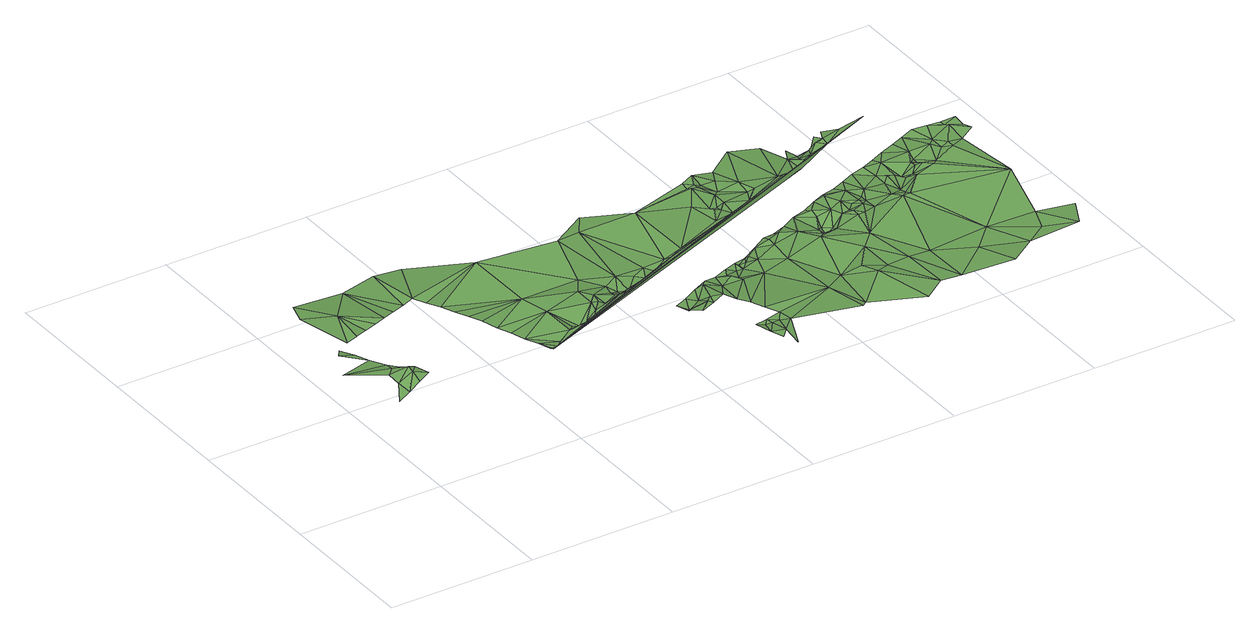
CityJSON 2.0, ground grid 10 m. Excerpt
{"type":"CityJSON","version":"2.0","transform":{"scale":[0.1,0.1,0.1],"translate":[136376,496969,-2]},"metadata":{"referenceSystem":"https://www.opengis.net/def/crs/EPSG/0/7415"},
"CityObjects":{
"plantcover1":{"type":"PlantCover","attributes":{"3df_class":"Forest","bgt_fysiekvoorkomen":"loofbos","bgt_status":"bestaand","identificatienamespace":"NL.IMGeo","begroeidterreindeeloptalud":"false","relatievehoogteligging":0,"aantal_punten":0},"geometry":[{"type":"MultiSurface","lod":"1","boundaries":[[[0,1,2]],[[3,4,5]],[[6,0,2]],[[3,7,4]],[[8,5,0]],[[9,6,2]],[[10,4,7]],[[8,0,6]],[[8,3,5]],[[11,12,13]],[[10,11,13]],[[14,3,8]],[[15,6,9]],[[16,8,6]],[[14,7,3]],[[14,8,16]],[[16,6,15]],[[17,18,19]],[[19,20,17]],[[17,21,18]],[[17,20,22]],[[23,17,22]],[[24,21,17]],[[25,17,23]],[[17,25,24]],[[25,26,24]],[[24,26,27]],[[28,24,27]],[[28,27,29]],[[28,29,30]],[[31,32,33]],[[32,34,33]],[[31,34,32]],[[35,36,33]],[[37,38,39]],[[39,40,37]],[[33,34,35]],[[41,37,40]],[[42,37,41]],[[43,44,42]],[[45,29,46]],[[36,44,43]],[[46,38,45]],[[35,47,36]],[[35,34,47]],[[45,30,29]],[[47,44,36]],[[44,37,42]],[[38,37,45]],[[48,47,34]],[[44,47,49]],[[47,50,49]],[[49,50,44]],[[47,51,50]],[[51,47,48]],[[52,44,50]],[[44,53,37]],[[48,34,54]],[[50,51,52]],[[55,51,48]],[[53,44,52]],[[52,51,55]],[[56,45,37]],[[56,37,53]],[[57,52,55]],[[48,54,55]],[[58,53,52]],[[58,52,57]],[[57,55,59]],[[34,60,54]],[[57,59,58]],[[59,55,54]],[[61,53,58]],[[58,59,62]],[[56,53,61]],[[58,62,63]],[[59,54,62]],[[58,63,61]],[[56,64,45]],[[62,54,65]],[[63,62,65]],[[63,66,61]],[[34,67,60]],[[65,66,63]],[[65,54,68]],[[61,69,56]],[[66,65,68]],[[69,61,66]],[[69,66,68]],[[68,54,60]],[[69,64,56]],[[69,68,70]],[[31,71,34]],[[72,73,74]],[[70,68,60]],[[75,73,72]],[[76,72,74]],[[74,77,76]],[[78,69,70]],[[79,72,76]],[[79,75,72]],[[76,77,80]],[[81,82,83]],[[84,64,69]],[[85,82,86]],[[60,78,70]],[[81,83,87]],[[84,69,78]],[[83,82,88]],[[88,82,85]],[[89,79,76]],[[89,76,80]],[[90,75,79]],[[91,78,60]],[[87,83,88]],[[92,93,85]],[[94,89,80]],[[95,88,85]],[[96,79,89]],[[87,88,95]],[[96,90,79]],[[93,95,85]],[[91,60,67]],[[94,96,89]],[[78,91,97]],[[98,64,84]],[[99,87,95]],[[34,100,67]],[[84,78,97]],[[101,90,96]],[[93,99,95]],[[102,94,103]],[[94,102,96]],[[67,97,91]],[[101,96,102]],[[103,104,105]],[[106,101,102]],[[105,102,103]],[[97,67,107]],[[84,97,108]],[[109,104,110]],[[106,102,111]],[[84,108,98]],[[93,112,99]],[[99,112,110]],[[105,111,102]],[[111,113,106]],[[109,105,104]],[[113,114,106]],[[97,107,108]],[[111,115,113]],[[111,105,115]],[[116,113,115]],[[116,114,113]],[[110,112,109]],[[105,109,115]],[[117,112,93]],[[118,114,116]],[[119,116,115]],[[119,115,109]],[[119,118,116]],[[107,67,120]],[[119,121,118]],[[107,122,108]],[[119,123,121]],[[124,118,121]],[[125,119,109]],[[125,123,119]],[[124,121,123]],[[100,34,71]],[[126,112,117]],[[127,124,123]],[[127,123,125]],[[112,128,109]],[[122,107,129]],[[128,125,109]],[[130,124,127]],[[130,127,125]],[[112,126,131]],[[107,120,129]],[[130,125,132]],[[112,131,128]],[[128,132,125]],[[122,133,108]],[[67,100,120]],[[134,130,132]],[[135,130,134]],[[108,133,136]],[[129,137,122]],[[131,126,138]],[[139,108,136]],[[137,140,122]],[[129,141,137]],[[142,134,132]],[[71,31,143]],[[126,144,138]],[[145,132,128]],[[122,140,133]],[[134,142,135]],[[120,141,129]],[[141,140,137]],[[131,146,128]],[[141,147,140]],[[142,148,135]],[[131,138,149]],[[145,142,132]],[[147,150,140]],[[141,151,147]],[[150,133,140]],[[141,120,151]],[[136,133,152]],[[128,146,145]],[[151,150,147]],[[136,153,139]],[[150,152,133]],[[136,152,153]],[[154,131,149]],[[142,155,148]],[[145,155,142]],[[151,120,100]],[[138,156,149]],[[157,153,152]],[[139,153,158]],[[159,152,150]],[[146,131,154]],[[138,144,160]],[[152,159,157]],[[153,157,158]],[[151,161,150]],[[160,156,138]],[[154,149,156]],[[155,145,162]],[[143,31,163]],[[161,159,150]],[[164,157,159]],[[100,161,151]],[[145,146,165]],[[157,164,158]],[[145,166,162]],[[166,145,165]],[[159,167,164]],[[158,164,168]],[[160,169,156]],[[161,167,159]],[[154,156,169]],[[146,170,165]],[[171,161,100]],[[166,165,172]],[[146,154,173]],[[174,162,166]],[[164,167,168]],[[175,166,172]],[[165,170,172]],[[171,167,161]],[[170,146,173]],[[174,166,175]],[[160,176,169]],[[162,174,177]],[[162,177,178]],[[154,169,173]],[[175,172,179]],[[172,170,179]],[[180,171,100]],[[175,181,174]],[[181,175,179]],[[174,181,177]],[[177,182,178]],[[180,167,171]],[[183,179,170]],[[184,168,167]],[[176,185,169]],[[169,185,173]],[[170,173,186]],[[177,181,182]],[[179,183,181]],[[183,170,186]],[[180,100,187]],[[167,180,184]],[[186,173,188]],[[182,181,189]],[[183,190,181]],[[191,183,186]],[[183,191,192]],[[181,190,189]],[[176,193,185]],[[187,100,71]],[[182,189,194]],[[191,186,188]],[[183,192,190]],[[188,173,195]],[[192,191,196]],[[190,192,197]],[[196,191,188]],[[198,173,185]],[[197,192,196]],[[193,176,199]],[[189,190,200]],[[194,189,200]],[[201,190,197]],[[196,188,195]],[[202,180,187]],[[180,203,184]],[[201,197,196]],[[201,200,190]],[[195,173,198]],[[200,204,194]],[[205,201,196]],[[196,195,205]],[[206,200,201]],[[205,206,201]],[[207,185,193]],[[202,208,180]],[[202,187,71]],[[208,203,180]],[[200,209,204]],[[210,200,206]],[[205,210,206]],[[205,195,211]],[[198,185,207]],[[210,209,200]],[[71,208,202]],[[211,210,205]],[[211,195,198]],[[193,199,212]],[[71,213,208]],[[209,210,214]],[[71,215,213]],[[208,213,216]],[[217,210,211]],[[212,207,193]],[[213,215,216]],[[216,218,208]],[[210,219,214]],[[208,218,220]],[[221,211,198]],[[217,219,210]],[[198,207,222]],[[216,215,223]],[[215,71,143]],[[224,217,211]],[[211,221,224]],[[198,222,221]],[[216,223,218]],[[219,225,214]],[[226,223,215]],[[223,227,218]],[[224,228,217]],[[228,219,217]],[[143,226,215]],[[226,227,223]],[[222,229,221]],[[228,224,230]],[[231,207,212]],[[221,229,224]],[[228,230,219]],[[226,232,227]],[[219,233,225]],[[234,230,224]],[[219,230,233]],[[226,235,232]],[[143,235,226]],[[229,234,224]],[[225,233,236]],[[235,237,232]],[[238,230,234]],[[230,238,233]],[[231,239,207]],[[234,240,238]],[[229,240,234]],[[143,241,235]],[[222,207,242]],[[233,243,236]],[[233,238,244]],[[240,245,238]],[[246,231,212]],[[241,247,235]],[[238,245,244]],[[229,248,240]],[[240,249,245]],[[222,242,229]],[[243,233,250]],[[250,233,244]],[[245,249,244]],[[249,240,248]],[[239,242,207]],[[246,239,231]],[[143,163,241]],[[251,244,249]],[[251,252,244]],[[252,250,244]],[[250,253,243]],[[251,249,254]],[[248,254,249]],[[251,254,252]],[[242,248,229]],[[255,253,250]],[[250,252,256]],[[246,257,239]],[[254,256,252]],[[256,255,250]],[[242,254,248]],[[254,258,256]],[[254,259,258]],[[256,260,255]],[[259,254,242]],[[260,256,258]],[[260,261,255]],[[262,260,258]],[[259,262,258]],[[263,261,260]],[[262,259,264]],[[242,264,259]],[[262,265,260]],[[263,260,265]],[[264,265,262]],[[266,263,265]],[[267,263,266]],[[268,265,264]],[[269,266,265]],[[269,265,268]],[[267,266,270]],[[270,266,269]]]}]}
},
"vertices":[
[27,87,18],[20,75,14],[29,78,16],[32,102,19],[7,117,15],[27,97,19],[37,87,23],[35,113,15],[37,92,24],[38,81,19],[30,124,14],[26,134,14],[22,144,13],[17,137,15],[39,104,17],[47,85,20],[43,94,21],[42,177,14],[22,187,13],[30,148,14],[39,151,14],[27,202,12],[48,155,13],[57,158,13],[62,202,10],[65,161,13],[74,165,12],[83,168,12],[87,207,11],[92,172,12],[107,207,9],[132,79,11],[132,82,10],[128,89,11],[137,82,10],[142,87,9],[124,98,11],[147,137,11],[100,153,13],[104,144,13],[108,135,13],[112,126,13],[116,116,12],[120,107,12],[152,117,11],[147,187,11],[96,163,12],[152,92,11],[172,97,9],[157,97,9],[162,97,8],[167,97,9],[177,107,14],[177,122,14],[197,107,13],[177,102,11],[187,137,11],[182,107,13],[182,112,15],[187,107,10],[222,117,11],[197,122,11],[197,112,10],[197,117,9],[202,182,10],[202,112,9],[202,117,8],[247,127,12],[207,112,10],[207,127,12],[217,122,11],[372,177,6],[227,77,7],[223,84,8],[226,75,9],[232,88,8],[237,72,13],[230,66,12],[227,127,11],[237,82,8],[240,70,12],[245,31,15],[249,21,14],[252,32,12],[217,182,11],[257,17,15],[252,12,14],[255,35,13],[257,32,12],[242,77,12],[241,92,9],[232,122,10],[256,2,14],[267,27,14],[250,75,12],[262,32,12],[247,92,11],[242,127,12],[227,197,10],[266,38,13],[322,157,11],[251,96,10],[257,87,9],[254,66,12],[258,57,13],[272,87,9],[260,99,8],[257,132,12],[257,182,11],[287,87,8],[262,48,13],[267,92,10],[307,47,12],[267,97,8],[270,103,8],[272,92,7],[277,102,5],[312,17,13],[279,107,7],[282,102,5],[307,152,10],[282,107,5],[287,167,13],[287,107,5],[288,110,6],[292,102,8],[317,22,11],[292,112,5],[307,92,9],[292,147,12],[298,114,8],[322,57,10],[307,107,11],[297,182,15],[307,112,12],[307,118,10],[297,187,12],[297,157,13],[342,47,12],[297,192,13],[297,162,11],[302,157,11],[317,117,11],[397,187,10],[352,7,11],[327,112,11],[337,102,9],[302,162,10],[316,121,8],[337,57,12],[307,172,12],[307,162,12],[302,182,14],[302,187,13],[352,77,10],[326,125,8],[352,52,10],[307,187,11],[307,197,13],[312,177,10],[367,17,12],[327,167,10],[335,129,9],[431,200,11],[317,187,11],[342,107,7],[342,112,7],[327,177,12],[322,197,10],[367,52,11],[352,107,7],[332,167,11],[347,112,2],[362,87,11],[347,122,9],[347,117,4],[382,17,11],[347,127,11],[345,132,9],[352,112,5],[352,172,10],[357,122,11],[354,136,10],[362,117,9],[342,212,10],[382,52,10],[367,107,12],[357,172,10],[372,107,12],[362,137,11],[367,127,11],[367,112,12],[367,117,10],[407,37,12],[363,140,10],[382,112,10],[377,117,11],[372,122,10],[402,112,11],[417,12,13],[377,137,10],[377,122,11],[367,177,5],[362,207,8],[373,143,9],[382,122,9],[382,127,9],[422,52,13],[372,192,5],[382,147,9],[387,132,10],[397,117,11],[437,27,11],[377,182,8],[391,151,9],[382,182,10],[377,187,6],[402,132,9],[382,197,1],[402,142,9],[377,202,4],[407,117,9],[407,112,11],[387,192,6],[407,122,8],[401,154,9],[392,192,10],[387,197,0],[407,137,10],[422,127,11],[412,137,9],[452,37,11],[392,197,4],[412,152,10],[417,132,8],[397,192,11],[410,158,9],[397,202,7],[417,137,6],[457,52,12],[422,132,9],[412,197,10],[472,102,11],[419,162,9],[427,142,10],[427,137,11],[472,27,13],[402,202,9],[437,132,11],[432,137,11],[432,152,11],[432,142,8],[432,147,8],[429,165,10],[442,137,9],[438,169,10],[447,152,11],[482,47,12],[452,147,10],[457,142,12],[452,157,10],[448,173,10],[457,147,12],[458,172,10],[467,147,11],[467,162,13],[467,167,10],[467,171,10],[477,152,13],[477,162,10],[477,170,11]
]}
